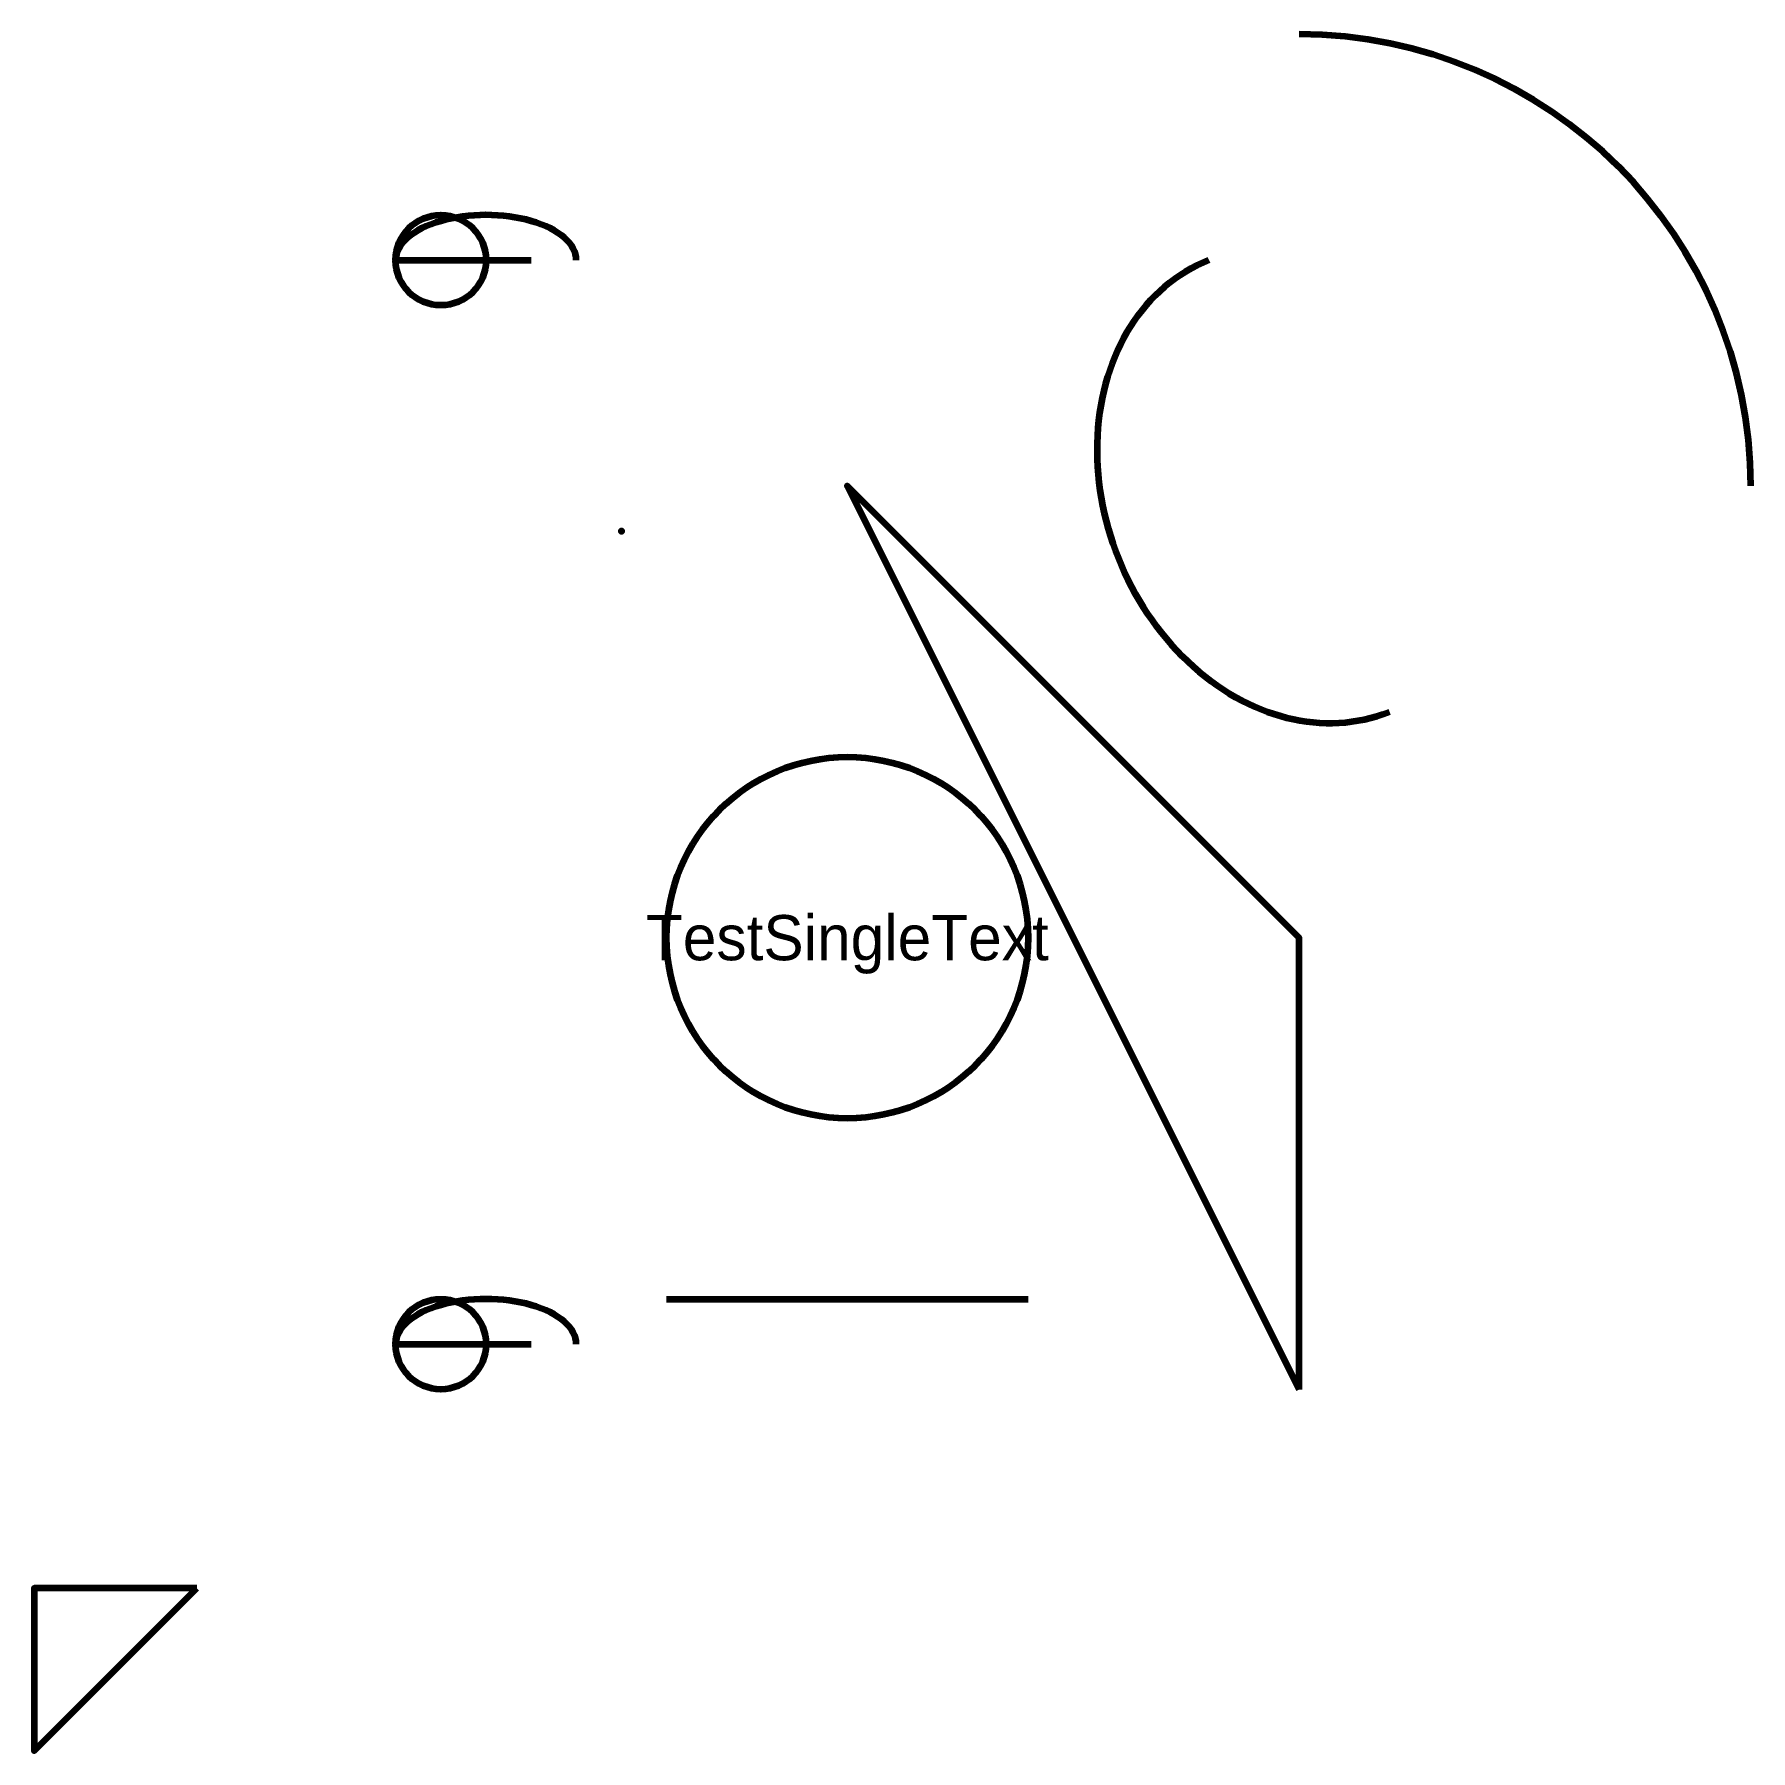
# Model space of a CAD drawing. Extents: x -40 to 150, y -40 to 150.
import ezdxf
from ezdxf.enums import TextEntityAlignment as Align

# ---------------------------------------------------------------- set-up
doc = ezdxf.new("R2010")
doc.units = 0
doc.layers.get('0').update_dxf_attribs({"color": 250, "linetype": 'CONTINUOUS', "lineweight": 100})
doc.layers.add('mainlayer', color=1, linetype='CONTINUOUS', lineweight=100)
doc.styles.get("Standard").update_dxf_attribs({"font": '', "height": 2.5})
doc.styles.get('standard').set_extended_font_data('txt')

# ---------------------------------------------------------------- blocks, each defined once
blk = doc.blocks.new('TestblockOne')
blk.add_line((0, 5), (15, 5))
at = {"color": 125}
blk.add_circle((5, 5), 5, dxfattribs=at)
blk.add_ellipse((10, 5), major_axis=(10, 0), ratio=0.5, start_param=0, end_param=3.141593, dxfattribs=at)
blk = doc.blocks.new('TestblockTwo')
at = {"color": 125}
blk.add_lwpolyline([(-2, -2), (-20, -2), (-20, -20)], close=True, dxfattribs=at)

msp = doc.modelspace()

# ---------------------------------------------------------------- linework, layer by layer
at = {"layer": 'mainlayer'}
msp.add_line((30, 10), (70, 10), dxfattribs=at)
at = {"layer": 'mainlayer', "color": 125}
msp.add_lwpolyline([(100, 0), (100, 50), (50, 100)], close=True, dxfattribs=at)
msp.add_circle((50, 50), 20, dxfattribs=at)
msp.add_arc((100, 100), 50, 0, 90, dxfattribs=at)
msp.add_ellipse((100, 100), major_axis=(-10, 25), ratio=0.8, start_param=0, end_param=3.141593, dxfattribs=at)
at = {"layer": 'mainlayer'}
msp.add_point((25, 95), dxfattribs=at)

# ---------------------------------------------------------------- block references
at = {"layer": 'mainlayer', "color": 125}
for name, p in [('TestblockOne', (0, 120)), ('TestblockOne', (0, 0)), ('TestblockTwo', (-20, -20))]:
    msp.add_blockref(name, p, dxfattribs=at)

# ---------------------------------------------------------------- texts
msp.add_text('TestSingleText', height=5, dxfattribs=at).set_placement((50, 50), align=Align.MIDDLE_CENTER)

doc.saveas('drawing.dxf')
